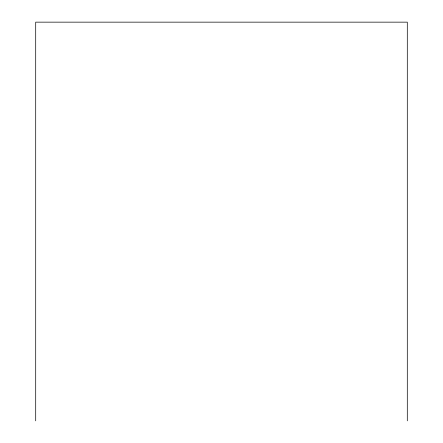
<?xml version="1.0" encoding="UTF-8"?>
<svg xmlns="http://www.w3.org/2000/svg" width="443" height="443" viewBox="0 0 443 443"><rect width="100%" height="100%" fill="white"/><g stroke="black" fill="none" stroke-linecap="round" stroke-linejoin="round"><path stroke-width="0.66" d="M407.3 420.85L407.3 22.15L35.7 22.15L35.7 420.85"/></g></svg>
